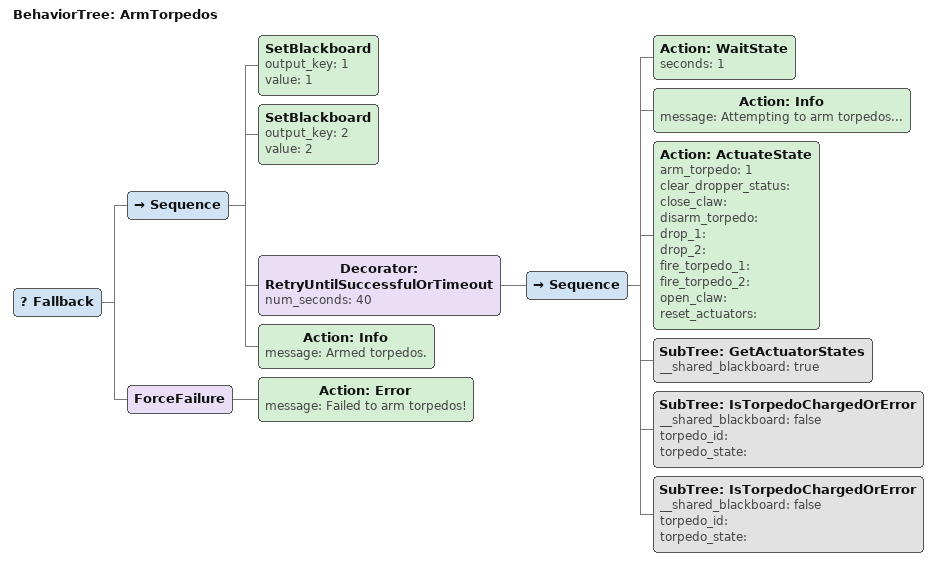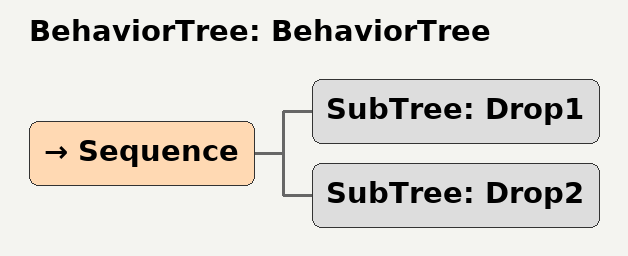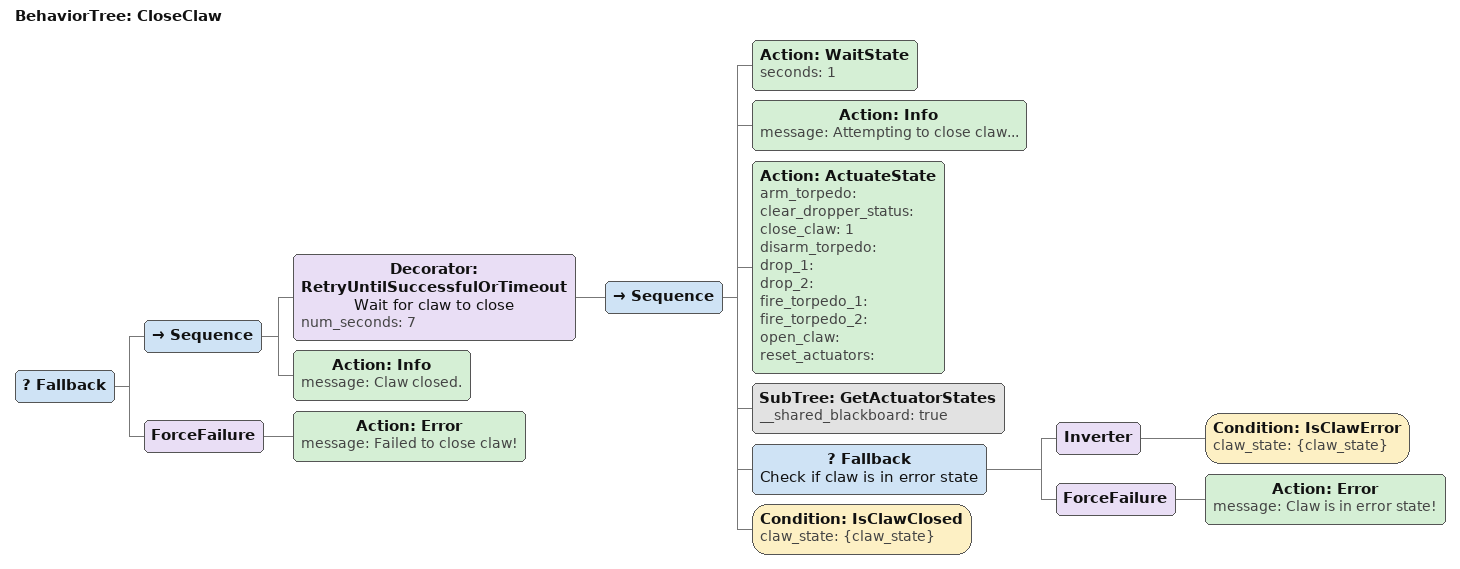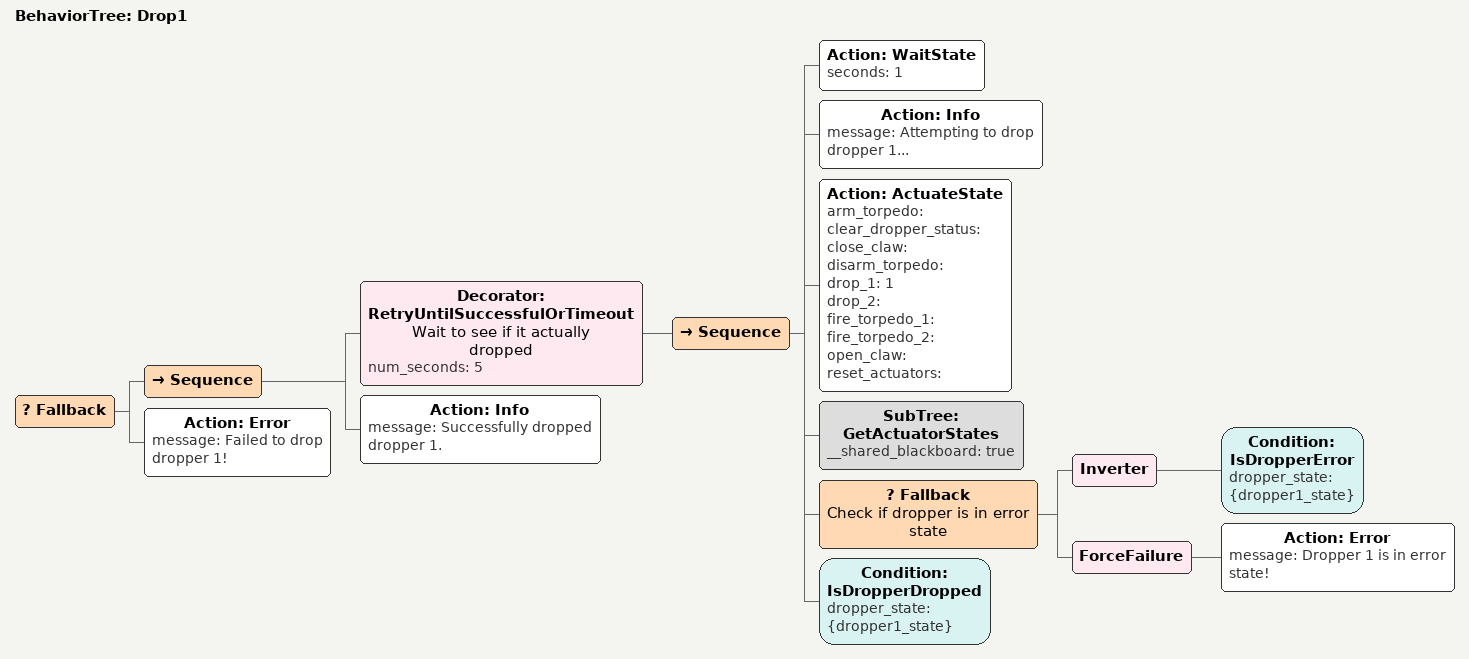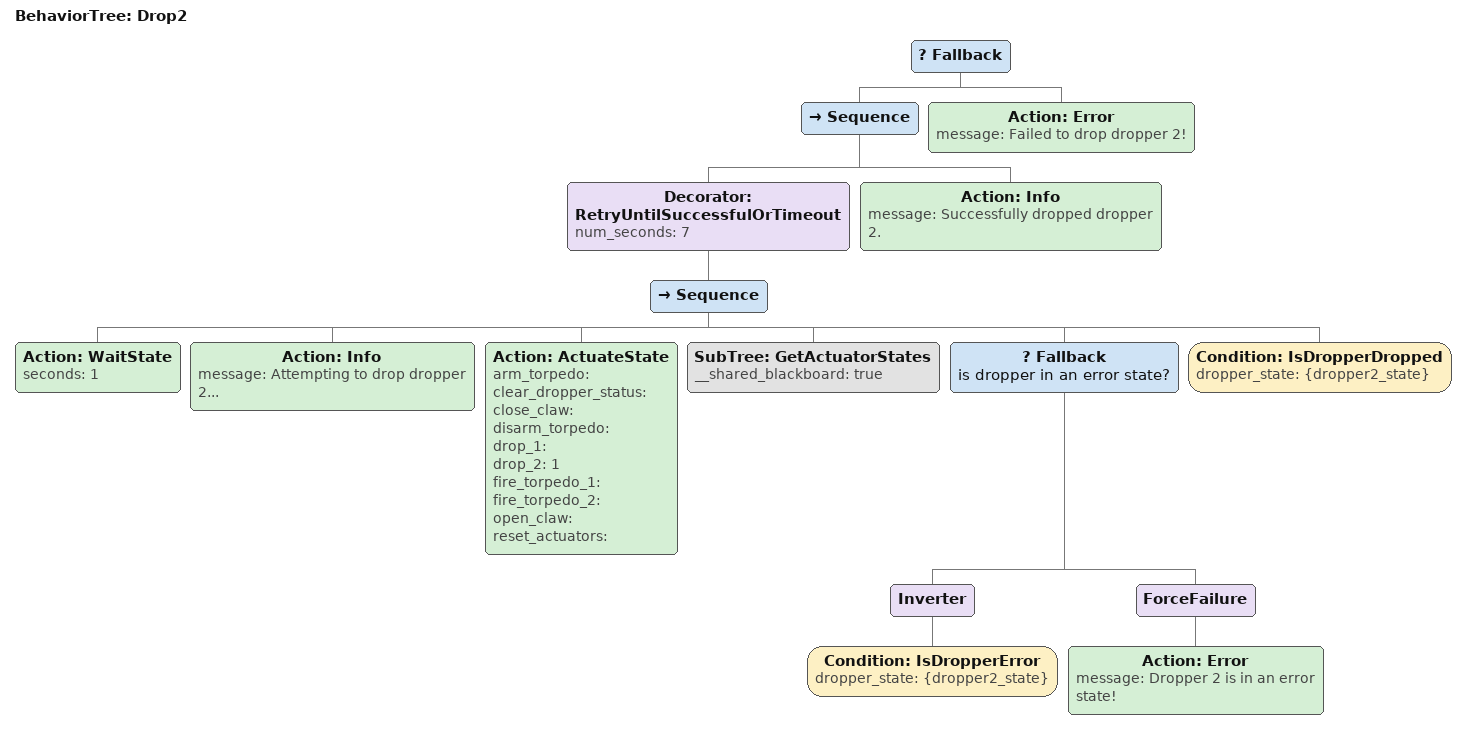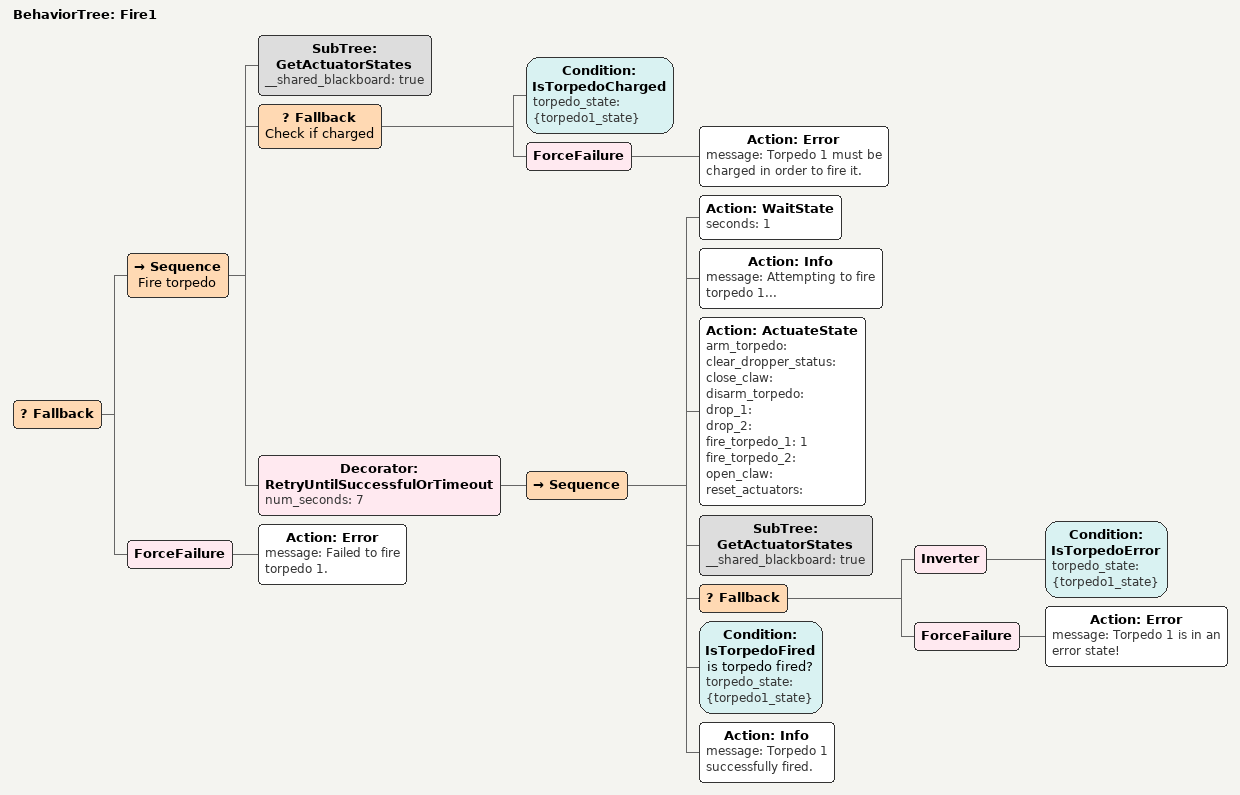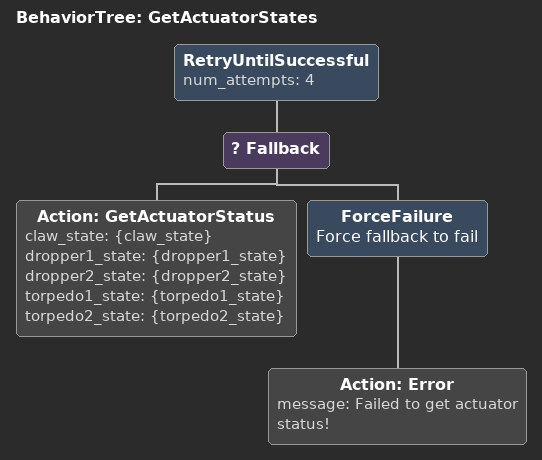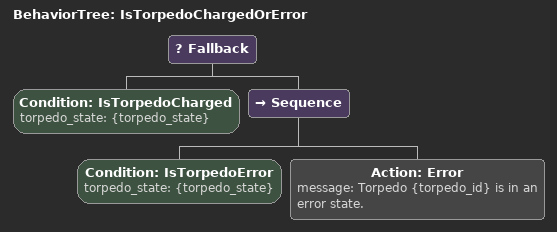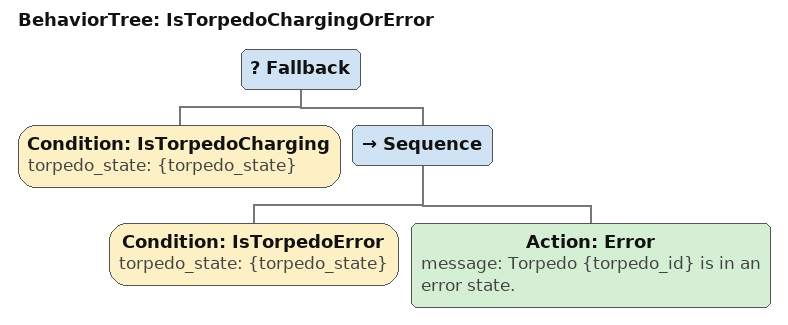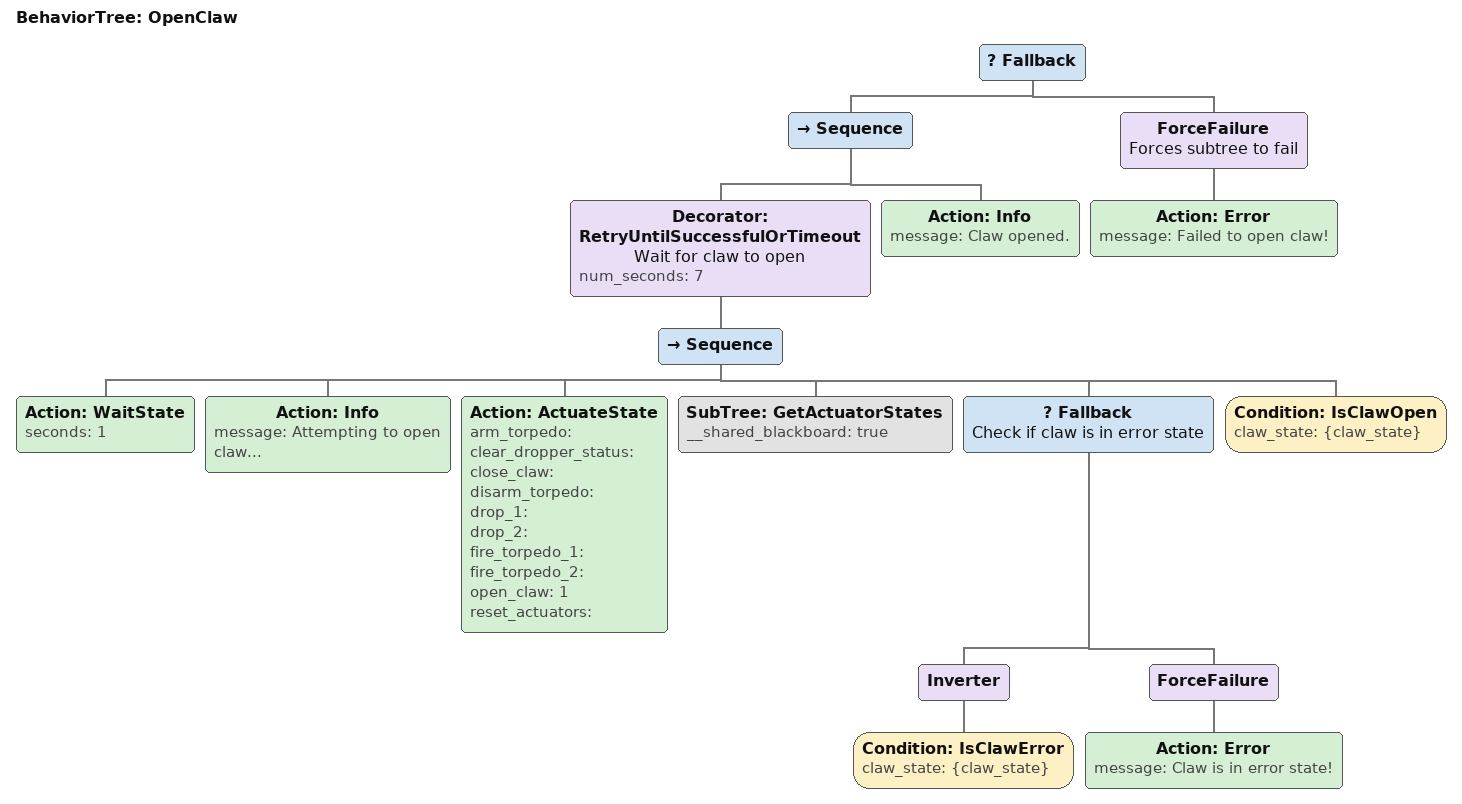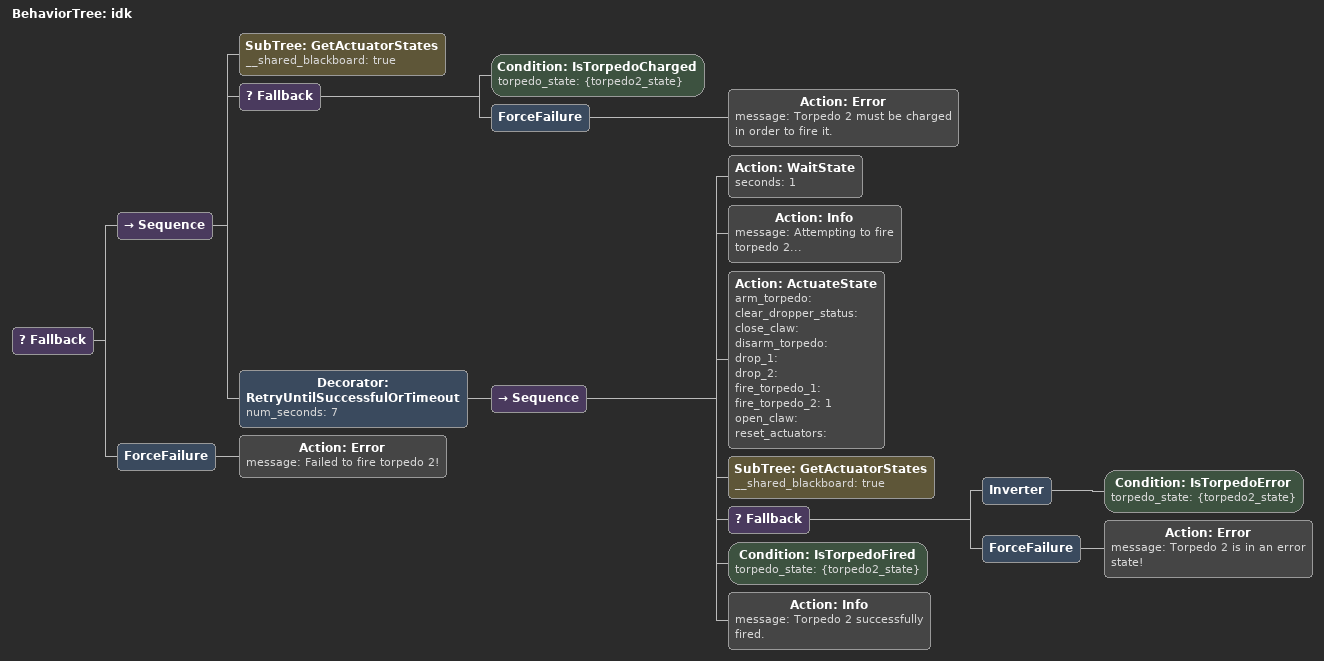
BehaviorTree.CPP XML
<?xml version="1.0"?>
<root main_tree_to_execute="BehaviorTree">
    <BehaviorTree ID="ArmTorpedos">
        <Fallback>
            <Sequence>
                <SetBlackboard output_key="1" value="1"/>
                <SetBlackboard output_key="2" value="2"/>
                <Decorator ID="RetryUntilSuccessfulOrTimeout" num_seconds="40">
                    <Sequence>
                        <Action ID="WaitState" seconds="1"/>
                        <Action ID="Info" message="Attempting to arm torpedos..."/>
                        <Action ID="ActuateState" arm_torpedo="1" clear_dropper_status="" close_claw="" disarm_torpedo="" drop_1="" drop_2="" fire_torpedo_1="" fire_torpedo_2="" open_claw="" reset_actuators=""/>
                        <SubTree ID="GetActuatorStates" __shared_blackboard="true"/>
                        <SubTree ID="IsTorpedoChargedOrError" __shared_blackboard="false" torpedo_id="" torpedo_state=""/>
                        <SubTree ID="IsTorpedoChargedOrError" __shared_blackboard="false" torpedo_id="" torpedo_state=""/>
                    </Sequence>
                </Decorator>
                <Action ID="Info" message="Armed torpedos."/>
            </Sequence>
            <ForceFailure>
                <Action ID="Error" message="Failed to arm torpedos!"/>
            </ForceFailure>
        </Fallback>
    </BehaviorTree>
    <BehaviorTree ID="BehaviorTree">
        <Sequence>
            <SubTree ID="Drop1"/>
            <SubTree ID="Drop2"/>
        </Sequence>
    </BehaviorTree>
    <BehaviorTree ID="CloseClaw">
        <Fallback>
            <Sequence>
                <Decorator ID="RetryUntilSuccessfulOrTimeout" name="Wait for claw to close" num_seconds="7">
                    <Sequence>
                        <Action ID="WaitState" seconds="1"/>
                        <Action ID="Info" message="Attempting to close claw..."/>
                        <Action ID="ActuateState" arm_torpedo="" clear_dropper_status="" close_claw="1" disarm_torpedo="" drop_1="" drop_2="" fire_torpedo_1="" fire_torpedo_2="" open_claw="" reset_actuators=""/>
                        <SubTree ID="GetActuatorStates" __shared_blackboard="true"/>
                        <Fallback name="Check if claw is in error state">
                            <Inverter>
                                <Condition ID="IsClawError" claw_state="{claw_state}"/>
                            </Inverter>
                            <ForceFailure>
                                <Action ID="Error" message="Claw is in error state!"/>
                            </ForceFailure>
                        </Fallback>
                        <Condition ID="IsClawClosed" claw_state="{claw_state}"/>
                    </Sequence>
                </Decorator>
                <Action ID="Info" message="Claw closed."/>
            </Sequence>
            <ForceFailure>
                <Action ID="Error" message="Failed to close claw!"/>
            </ForceFailure>
        </Fallback>
    </BehaviorTree>
    <BehaviorTree ID="Drop1">
        <Fallback>
            <Sequence>
                <Decorator ID="RetryUntilSuccessfulOrTimeout" name="Wait to see if it actually dropped" num_seconds="5">
                    <Sequence>
                        <Action ID="WaitState" seconds="1"/>
                        <Action ID="Info" message="Attempting to drop dropper 1..."/>
                        <Action ID="ActuateState" arm_torpedo="" clear_dropper_status="" close_claw="" disarm_torpedo="" drop_1="1" drop_2="" fire_torpedo_1="" fire_torpedo_2="" open_claw="" reset_actuators=""/>
                        <SubTree ID="GetActuatorStates" __shared_blackboard="true"/>
                        <Fallback name="Check if dropper is in error state">
                            <Inverter>
                                <Condition ID="IsDropperError" dropper_state="{dropper1_state}"/>
                            </Inverter>
                            <ForceFailure>
                                <Action ID="Error" message="Dropper 1 is in error state!"/>
                            </ForceFailure>
                        </Fallback>
                        <Condition ID="IsDropperDropped" dropper_state="{dropper1_state}"/>
                    </Sequence>
                </Decorator>
                <Action ID="Info" message="Successfully dropped dropper 1."/>
            </Sequence>
            <Action ID="Error" message="Failed to drop dropper 1!"/>
        </Fallback>
    </BehaviorTree>
    <BehaviorTree ID="Drop2">
        <Fallback>
            <Sequence>
                <Decorator ID="RetryUntilSuccessfulOrTimeout" num_seconds="7">
                    <Sequence>
                        <Action ID="WaitState" seconds="1"/>
                        <Action ID="Info" message="Attempting to drop dropper 2..."/>
                        <Action ID="ActuateState" arm_torpedo="" clear_dropper_status="" close_claw="" disarm_torpedo="" drop_1="" drop_2="1" fire_torpedo_1="" fire_torpedo_2="" open_claw="" reset_actuators=""/>
                        <SubTree ID="GetActuatorStates" __shared_blackboard="true"/>
                        <Fallback name="is dropper in an error state?">
                            <Inverter>
                                <Condition ID="IsDropperError" dropper_state="{dropper2_state}"/>
                            </Inverter>
                            <ForceFailure>
                                <Action ID="Error" message="Dropper 2 is in an error state!"/>
                            </ForceFailure>
                        </Fallback>
                        <Condition ID="IsDropperDropped" dropper_state="{dropper2_state}"/>
                    </Sequence>
                </Decorator>
                <Action ID="Info" message="Successfully dropped dropper 2."/>
            </Sequence>
            <Action ID="Error" message="Failed to drop dropper 2!"/>
        </Fallback>
    </BehaviorTree>
    <BehaviorTree ID="Fire1">
        <Fallback>
            <Sequence name="Fire torpedo">
                <SubTree ID="GetActuatorStates" __shared_blackboard="true"/>
                <Fallback name="Check if charged">
                    <Condition ID="IsTorpedoCharged" torpedo_state="{torpedo1_state}"/>
                    <ForceFailure>
                        <Action ID="Error" message="Torpedo 1 must be charged in order to fire it."/>
                    </ForceFailure>
                </Fallback>
                <Decorator ID="RetryUntilSuccessfulOrTimeout" num_seconds="7">
                    <Sequence>
                        <Action ID="WaitState" seconds="1"/>
                        <Action ID="Info" message="Attempting to fire torpedo 1..."/>
                        <Action ID="ActuateState" arm_torpedo="" clear_dropper_status="" close_claw="" disarm_torpedo="" drop_1="" drop_2="" fire_torpedo_1="1" fire_torpedo_2="" open_claw="" reset_actuators=""/>
                        <SubTree ID="GetActuatorStates" __shared_blackboard="true"/>
                        <Fallback>
                            <Inverter>
                                <Condition ID="IsTorpedoError" torpedo_state="{torpedo1_state}"/>
                            </Inverter>
                            <ForceFailure>
                                <Action ID="Error" message="Torpedo 1 is in an error state!"/>
                            </ForceFailure>
                        </Fallback>
                        <Condition ID="IsTorpedoFired" name="is torpedo fired?" torpedo_state="{torpedo1_state}"/>
                        <Action ID="Info" message="Torpedo 1 successfully fired."/>
                    </Sequence>
                </Decorator>
            </Sequence>
            <ForceFailure>
                <Action ID="Error" message="Failed to fire torpedo 1."/>
            </ForceFailure>
        </Fallback>
    </BehaviorTree>
    <BehaviorTree ID="GetActuatorStates">
        <RetryUntilSuccessful num_attempts="4">
            <Fallback>
                <Action ID="GetActuatorStatus" claw_state="{claw_state}" dropper1_state="{dropper1_state}" dropper2_state="{dropper2_state}" torpedo1_state="{torpedo1_state}" torpedo2_state="{torpedo2_state}"/>
                <ForceFailure name="Force fallback to fail">
                    <Action ID="Error" message="Failed to get actuator status!"/>
                </ForceFailure>
            </Fallback>
        </RetryUntilSuccessful>
    </BehaviorTree>
    <BehaviorTree ID="IsTorpedoChargedOrError">
        <Fallback>
            <Condition ID="IsTorpedoCharged" torpedo_state="{torpedo_state}"/>
            <Sequence>
                <Condition ID="IsTorpedoError" torpedo_state="{torpedo_state}"/>
                <Action ID="Error" message="Torpedo {torpedo_id} is in an error state."/>
            </Sequence>
        </Fallback>
    </BehaviorTree>
    <BehaviorTree ID="IsTorpedoChargingOrError">
        <Fallback>
            <Condition ID="IsTorpedoCharging" torpedo_state="{torpedo_state}"/>
            <Sequence>
                <Condition ID="IsTorpedoError" torpedo_state="{torpedo_state}"/>
                <Action ID="Error" message="Torpedo {torpedo_id} is in an error state."/>
            </Sequence>
        </Fallback>
    </BehaviorTree>
    <BehaviorTree ID="OpenClaw">
        <Fallback>
            <Sequence>
                <Decorator ID="RetryUntilSuccessfulOrTimeout" name="Wait for claw to open" num_seconds="7">
                    <Sequence>
                        <Action ID="WaitState" seconds="1"/>
                        <Action ID="Info" message="Attempting to open claw..."/>
                        <Action ID="ActuateState" arm_torpedo="" clear_dropper_status="" close_claw="" disarm_torpedo="" drop_1="" drop_2="" fire_torpedo_1="" fire_torpedo_2="" open_claw="1" reset_actuators=""/>
                        <SubTree ID="GetActuatorStates" __shared_blackboard="true"/>
                        <Fallback name="Check if claw is in error state">
                            <Inverter>
                                <Condition ID="IsClawError" claw_state="{claw_state}"/>
                            </Inverter>
                            <ForceFailure>
                                <Action ID="Error" message="Claw is in error state!"/>
                            </ForceFailure>
                        </Fallback>
                        <Condition ID="IsClawOpen" claw_state="{claw_state}"/>
                    </Sequence>
                </Decorator>
                <Action ID="Info" message="Claw opened."/>
            </Sequence>
            <ForceFailure name="Forces subtree to fail">
                <Action ID="Error" message="Failed to open claw!"/>
            </ForceFailure>
        </Fallback>
    </BehaviorTree>
    <BehaviorTree ID="idk">
        <Fallback>
            <Sequence>
                <SubTree ID="GetActuatorStates" __shared_blackboard="true"/>
                <Fallback>
                    <Condition ID="IsTorpedoCharged" torpedo_state="{torpedo2_state}"/>
                    <ForceFailure>
                        <Action ID="Error" message="Torpedo 2 must be charged in order to fire it."/>
                    </ForceFailure>
                </Fallback>
                <Decorator ID="RetryUntilSuccessfulOrTimeout" num_seconds="7">
                    <Sequence>
                        <Action ID="WaitState" seconds="1"/>
                        <Action ID="Info" message="Attempting to fire torpedo 2..."/>
                        <Action ID="ActuateState" arm_torpedo="" clear_dropper_status="" close_claw="" disarm_torpedo="" drop_1="" drop_2="" fire_torpedo_1="" fire_torpedo_2="1" open_claw="" reset_actuators=""/>
                        <SubTree ID="GetActuatorStates" __shared_blackboard="true"/>
                        <Fallback>
                            <Inverter>
                                <Condition ID="IsTorpedoError" torpedo_state="{torpedo2_state}"/>
                            </Inverter>
                            <ForceFailure>
                                <Action ID="Error" message="Torpedo 2 is in an error state!"/>
                            </ForceFailure>
                        </Fallback>
                        <Condition ID="IsTorpedoFired" torpedo_state="{torpedo2_state}"/>
                        <Action ID="Info" message="Torpedo 2 successfully fired."/>
                    </Sequence>
                </Decorator>
            </Sequence>
            <ForceFailure>
                <Action ID="Error" message="Failed to fire torpedo 2!"/>
            </ForceFailure>
        </Fallback>
    </BehaviorTree>
</root>
